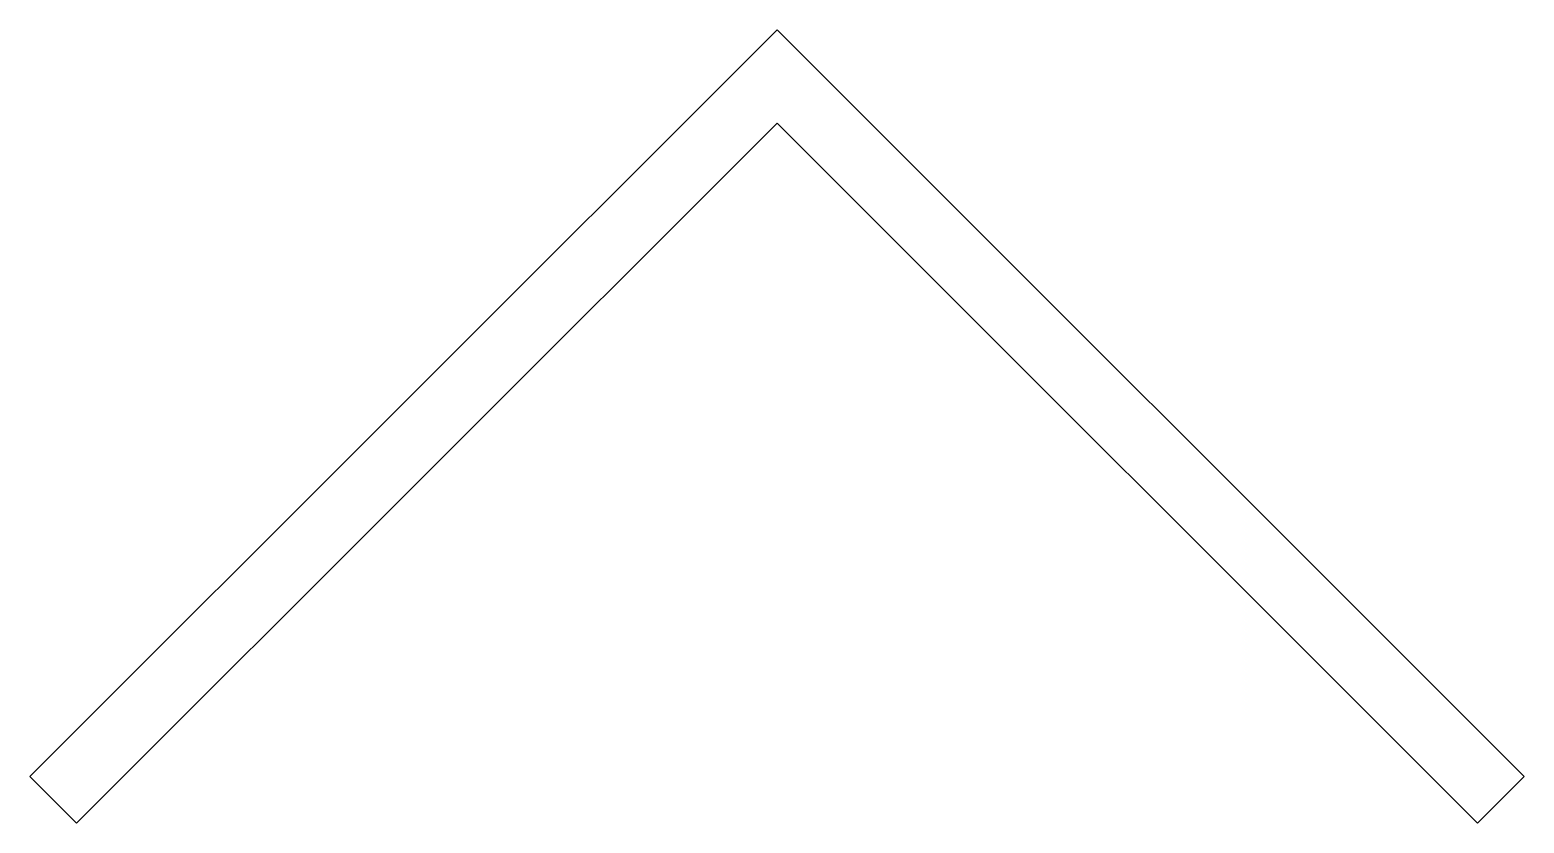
# Model space of a CAD drawing. Header units: inches. Extents: x -35.7 to 36.2, y 0.3 to 38.5.
import ezdxf

# ---------------------------------------------------------------- set-up
doc = ezdxf.new("R2010")
doc.units = ezdxf.units.IN
doc.header["$MEASUREMENT"] = 0

msp = doc.modelspace()

# ---------------------------------------------------------------- linework, layer by layer
at = {"color": 7}
for p, q in [((-35.675, 2.567), (0.246, 38.488)), ((0.246, 38.488), (36.167, 2.567)), ((0.246, 38.488), (0.246, 38.488)), ((0.246, 33.998), (-33.43, 0.322)), ((33.922, 0.322), (0.246, 33.998)), ((-33.43, 0.322), (-35.675, 2.567)), ((36.167, 2.567), (33.922, 0.322))]:
    msp.add_line(p, q, dxfattribs=at)

doc.saveas('drawing.dxf')
